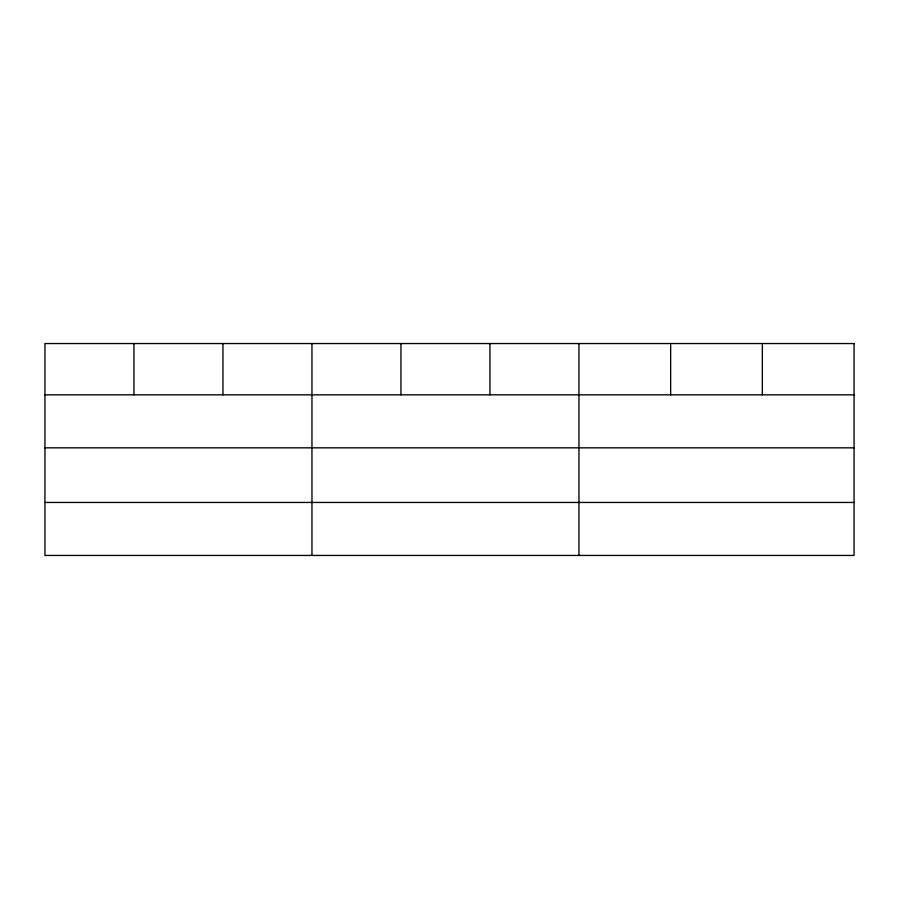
<?xml version="1.0" encoding="UTF-8"?>
<svg xmlns="http://www.w3.org/2000/svg" width="899" height="899" viewBox="0 0 899 899"><rect width="100%" height="100%" fill="white"/><g stroke="black" fill="none" stroke-linecap="round" stroke-linejoin="round"><path stroke-width="1.35" d="M44.95 394.83L854.05 394.83M44.95 447.837L854.05 447.837M44.95 502.451L854.05 502.451M762.352 343.553L762.352 394.83M670.654 343.553L670.654 394.83M578.956 343.553L578.956 555.447M489.955 343.553L489.955 394.83M400.954 343.553L400.954 394.83M311.953 343.553L311.953 555.447M222.952 343.553L222.952 394.83M133.951 343.553L133.951 394.83M854.05 343.553L44.95 343.553L44.95 555.447L854.05 555.447L854.05 343.553"/></g></svg>
